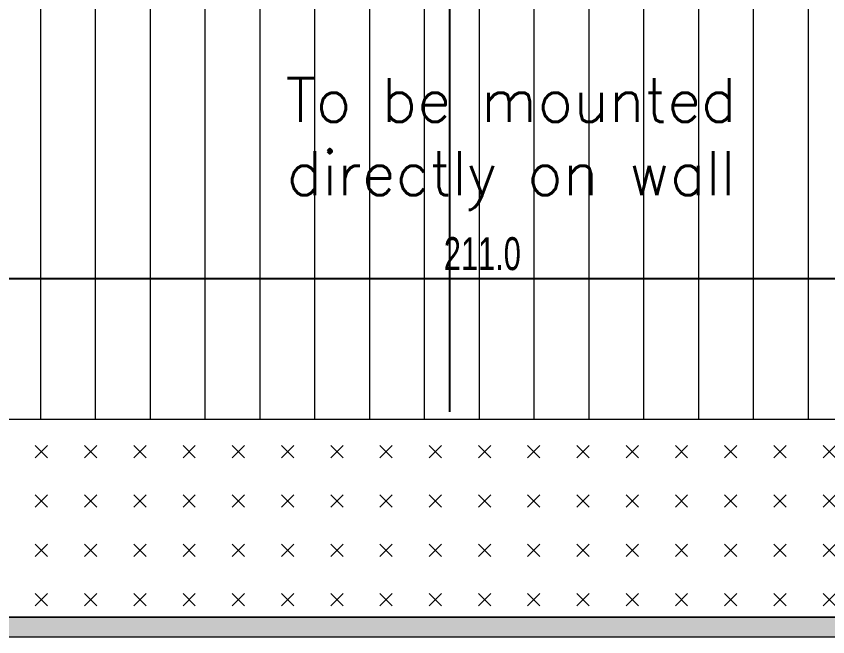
# Model space of a CAD drawing. Header units: millimetres. Extents: x 6676 to 14342, y 3639 to 5293.
# Drawn here: x 7552 to 7626, y 4999.6 to 5056.1 of the extents above; entities that cross this region are included whole.
import ezdxf

# ---------------------------------------------------------------- set-up
doc = ezdxf.new("R2010")
doc.units = ezdxf.units.MM
doc.layers.get('DEFPOINTS').update_dxf_attribs({"color": 254})
doc.layers.add('1 - bed panels', color=170, linetype='Continuous', lineweight=9)
doc.layers.add('1 - plaster', color=1, linetype='Continuous', lineweight=9)
doc.layers.add('A-dim-work', color=8, linetype='Continuous')
doc.styles.add('ENGLISH', font='romans.shx', dxfattribs={"height": 2})
doc.styles.add('hebtovna', font='hebtovna', dxfattribs={"width": 0.7})
doc.dimstyles.new('Copy of gl-D10', dxfattribs={"dimtxt": 2, "dimasz": 1, "dimexe": 1, "dimexo": 1, "dimgap": 1, "dimtad": 0, "dimdec": 1, "dimzin": 0, "dimdsep": 46, "dimtxsty": 'hebtovna', "dimblk": 'OBLIQUE', "dimblk1": 'OBLIQUE', "dimblk2": 'OBLIQUE', "dimcen": 0, "dimdle": 0.5, "dimclrd": 256, "dimclre": 256, "dimclrt": 256, "dimadec": 0, "dimazin": 0, "dimtfac": 0.05, "dimtdec": 1, "dimtix": 1, "dimtmove": 2, "dimatfit": 0, "dimfxl": 1, "dimfxlon": 1, "dimtvp": 0.75, "dimtolj": 1, "dimtzin": 0, "dimarcsym": 0})

# ---------------------------------------------------------------- blocks, each defined once
blk = doc.blocks.new('_Oblique')
at = {"color": 0, "linetype": 'ByBlock', "lineweight": -2}
blk.add_line((-0.5, -0.5), (0.5, 0.5), dxfattribs=at)
blk = doc.blocks.new('*D139')
at = {"layer": 'A-dim-work', "color": 6, "lineweight": -2, "transparency": 16777216}
for p, q in [((7489.014, 5033.224), (7489.014, 5031.224)), ((7700.014, 5033.224), (7700.014, 5031.224)), ((7488.514, 5032.224), (7700.514, 5032.224))]:
    blk.add_line(p, q, dxfattribs=at)
at = {"layer": 'DEFPOINTS', "color": 0, "transparency": 16777216}
for p in [(7489.014, 5034.513), (7700.014, 5034.511), (7700.014, 5032.224)]:
    blk.add_point(p, dxfattribs=at)
at = {"layer": 'A-dim-work', "color": 6, "lineweight": -2, "transparency": 16777216, "rotation": 180}
blk.add_blockref('_Oblique', (7489.014, 5032.224), dxfattribs=at)
at = {"layer": 'A-dim-work', "color": 6, "lineweight": -2, "transparency": 16777216}
blk.add_blockref('_Oblique', (7700.014, 5032.224), dxfattribs=at)
at = {"layer": 'A-dim-work', "color": 6, "transparency": 16777216, "insert": (7594.514, 5034.474), "char_height": 3, "attachment_point": 5, "style": 'hebtovna'}
blk.add_mtext('\\A1;211.0', dxfattribs=at)
blk = doc.blocks.new('ndhd')
at = {"layer": '1 - bed panels', "true_color": 0xc2c2c2}
h = blk.add_hatch(dxfattribs=at)
h.set_pattern_fill('CROSS', color=9, scale=0.5, angle=135)
h.set_pattern_definition([(135, (-154.6855, -22.06), (-4.490128, 4e-16), [1.5875, -4.7625]), (225, (-154.6855, -20.9375), (-4e-16, -4.490128), [1.5875, -4.7625])])
edge = h.paths.add_edge_path()
edge.add_line((271.254, 1403.967), (271.254, 1419.964))
edge.add_arc((269.254, 1419.964), 2, 0, 90)
edge.add_line((269.254, 1421.964), (73.66, 1421.964))
edge.add_arc((73.452, 1419.761), 2.213, 84.60612, 185.94119)
edge.add_line((71.251, 1419.532), (71.251, 1403.967))
edge.add_line((71.251, 1403.967), (271.254, 1403.967))
edge = h.paths.add_edge_path()
edge.add_line((227.751, 1431.964), (263.751, 1431.964))
edge.add_arc((263.751, 1429.964), 2, 0, 90, ccw=False)
edge.add_line((265.751, 1429.964), (265.751, 1423.964))
edge.add_arc((263.751, 1423.964), 2, -90, 0, ccw=False)
edge.add_line((263.751, 1421.964), (227.751, 1421.964))
edge.add_arc((227.751, 1423.964), 2, 180, 270, ccw=False)
edge.add_line((225.751, 1423.964), (225.76, 1429.321))
edge.add_arc((228.759, 1429.133), 3.004, 109.59123, 176.41345, ccw=False)
at = {"layer": '1 - bed panels', "color": 9, "true_color": 0xc2c2c2}
blk.add_lwpolyline([(271.254, 1403.967), (271.254, 1419.964, 0.414214), (269.254, 1421.964), (73.66, 1421.964, 0.473419), (71.251, 1419.532), (71.251, 1403.967)], format="xyb", close=True, dxfattribs=at)
blk = doc.blocks.new('bed2')
at = {"layer": '1 - bed panels', "true_color": 0xc2c2c2}
h = blk.add_hatch(dxfattribs=at)
h.set_pattern_fill('LINE', color=9, scale=1.575, angle=-90)
h.set_pattern_definition([(270, (-7409.23, -5166.2064), (5.000625, -2e-15), [])])
edge = h.paths.add_edge_path()
edge.add_line((-205.001, -102.998), (-210, -102.998))
edge.add_line((-210, -102.998), (-210.5, -0.7))
edge.add_line((-210.5, -0.7), (-0.5, -0.7))
edge.add_line((-0.5, -0.7), (0, -102.998))
edge.add_line((0, -102.998), (-4.999, -102.998))
edge.add_line((-4.999, -102.998), (-4.999, -87.433))
edge.add_arc((-7.2, -87.204), 2.213, 354.05881, 455.39388)
edge.add_line((-7.408, -85.001), (-161.499, -85.001))
edge.add_arc((-161.499, -83.001), 2, 270, 360)
edge.add_line((-159.499, -83.001), (-159.508, -77.644))
edge.add_arc((-162.506, -77.832), 3.004, 3.58655, 70.40877)
edge.add_line((-161.499, -75.001), (-197.499, -75.001))
edge.add_arc((-197.499, -77.001), 2, 90, 180)
edge.add_line((-199.499, -77.001), (-199.499, -83.001))
edge.add_arc((-197.499, -83.001), 2, 180, 270)
edge.add_line((-197.499, -85.001), (-203.001, -85.001))
edge.add_arc((-203.001, -87.001), 2, 90, 180)
edge.add_line((-205.001, -87.001), (-205.001, -102.998))
blk.add_line((-102.5, 0), (-102.5, -84.301))
at = {"xscale": -1}
blk.add_blockref('ndhd', (66.252, -1506.965), dxfattribs=at)

msp = doc.modelspace()

# ---------------------------------------------------------------- hatches: boundary and pattern name
at = {"layer": '1 - plaster', "true_color": 0xe0a352}
msp.add_hatch(color=33, dxfattribs=at).paths.add_polyline_path([(7701.814, 4999.565), (7701.814, 5001.365), (7487.214, 5001.365), (7487.214, 4999.565)])

# ---------------------------------------------------------------- linework, layer by layer
at = {"layer": '1 - plaster'}
msp.add_lwpolyline([(7487.214, 5001.365), (7487.214, 4999.565), (7701.814, 4999.565), (7701.814, 5001.365), (7487.214, 5001.365)], dxfattribs=at)

# ---------------------------------------------------------------- block references
at = {"layer": 'A-dim-work', "xscale": -1}
msp.add_blockref('bed2', (7489.014, 5104.363), dxfattribs=at)

# ---------------------------------------------------------------- texts
at = {"layer": 'A-dim-work', "color": 6, "lineweight": 40, "ltscale": 20, "insert": (7526.156, 5038.498), "char_height": 4, "attachment_point": 7, "style": 'ENGLISH'}
msp.add_mtext_dynamic_manual_height_columns('\\pxqc;To be mounted\\Pdirectly on wall', width=141.97651, gutter_width=5, heights=[50.938], dxfattribs=at)

# ---------------------------------------------------------------- dimensions: what is measured, and where the dimension line sits
at = {"layer": 'A-dim-work'}
dim = msp.add_linear_dim(base=(7700.014, 5032.224), p1=(7489.014, 5034.513), p2=(7700.014, 5034.511), dimstyle='Copy of gl-D10', override={"dimtxt": 3, "dimclrd": 6, "dimclre": 6, "dimclrt": 6}, dxfattribs=at)
dim.commit()
dim.dimension.update_dxf_attribs({"geometry": '*D139', "text_midpoint": (7594.514, 5034.474)})

doc.saveas('drawing.dxf')
